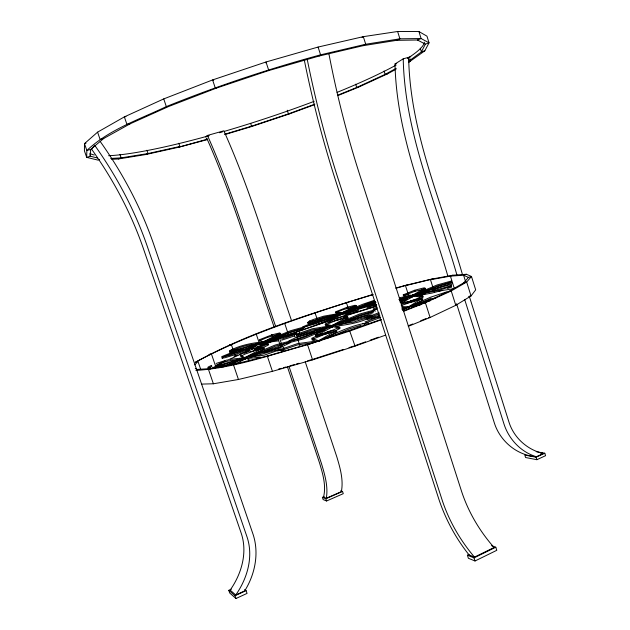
<?xml version="1.0" encoding="UTF-8"?>
<svg xmlns="http://www.w3.org/2000/svg" width="630" height="630" viewBox="0 0 630 630"><rect width="100%" height="100%" fill="white"/><g stroke="black" fill="none" stroke-linecap="round" stroke-linejoin="round"><path stroke-width="0.94" d="M209.695 367.55L211.845 366.416L211.491 365.392L208.136 367.046L207.837 367.794M408.106 307.802L408.838 306.857L430.377 300.652M409.201 307.322L408.555 306.999L408.831 308.117L408.925 307.464M408.838 307.487L408.831 308.117L408.397 307.046L403.184 309.338M412.351 295.525L412.674 296.517M403.972 295.131L403.586 294.722L412.689 295.368L412.674 295.95C412.469 294.029 413.445 297.604 413.004 295.809L412.469 295.399L412.477 295.927M341.917 313.039L342.232 313.984L342.72 313.204L341.917 313.039L342.169 314L342.83 313.716L342.523 312.771L316.244 323.623L290.706 330.671L239.715 351.737L229.541 355.367L222.358 357.005L221.823 357.753L222.225 358.155L224.989 357.745L235.297 354.619L255.189 346.492M327.269 320.938L342.192 312.913L342.5 313.858L342.114 312.945L342.507 313.842L342.192 312.913L336.058 312.149L336.255 312.614L342.421 309.905L354.154 306.487M342.129 313.449L342.192 312.913L342.429 313.882L349.012 314.701M338.467 327.82L332.498 326.655L332.168 325.608L303.479 337.656L289.209 341.555M318.827 341.35L318.851 340.696L312.299 338.814L312.74 339.279L312.756 338.586L312.677 339.208L326.025 333.79L335.136 331.608M280.397 350.162L280.941 349.398L281.303 350.493L280.783 350.666M319.048 340.688L297.376 343.673L280.531 349.493L280.893 350.587M281.193 350.571L280.822 349.477M263.112 342.035L263.434 343.003L264.175 342.696L263.537 341.87C251.811 342.925 240.006 345.279 229.485 350.76L229.659 352.304L232.068 351.989L242.991 348.941M267.648 344.216L268.057 344.634L259.489 340.239M296.289 334.554L296.691 333.916L296.643 335.002M297.281 335.05L297.675 334.412L296.95 334.05L312.22 328.797L353.737 322.064L364.817 318.559L371.251 315.465L371.164 316.079M244.826 358.958L245.243 358.785L244.881 357.722L241.117 355.407L241.463 356.438L241.889 355.674L244.842 354.17L260.434 348.626M309.621 321.497L309.645 320.993L313.74 319.347L323.615 316.205L342.366 312.897L342.641 313.354L342.673 313.842L338.223 315.709M374.74 303.447L308.18 322.434L308.212 322.954L310.299 321.82L309.645 320.993L307.401 322.694L308.054 323.513L310.755 323.08L321.749 319.969M408.894 61.102L421.407 51.873L425.36 44.139L429.038 42.832L421.092 38.54L417.422 40.005L396.585 40.336L363.1 45.683L319.032 56.046L268.317 70.686L216.295 88.145L168.619 106.509L130.087 123.827L103.737 138.466L90.673 149.412L90.35 156.224L86.688 157.374L84.428 150.853L84.475 143.624L97.579 132.15L124.362 116.881L163.737 98.91L212.601 79.931L266.01 61.984L318.087 47.061L363.313 36.658L397.617 31.5L418.911 31.539L426.951 36.154L429.038 42.832L424.841 50.794L408.642 62.354M368.644 317.142L368.684 316.567L379 312.677M369.456 317.528L369.495 316.945L368.684 316.567L366.495 317.898L366.408 318.512L367.534 319.441L379.236 316.685M244.763 358.919L245.243 358.785L244.826 358.32L245.227 357.564L280.389 347.634M450.852 285.902L451.174 286.933L451.615 286.823L451.285 285.792C435.109 293.8 416.028 291.808 400.247 300.723M263.041 342.011L263.371 342.98L264.238 342.728L263.931 341.743L264.293 342.177M278.074 340.925L263.805 342.854L263.411 341.854L263.214 342.57L264.112 342.712L263.789 341.743L278.137 339.767M364.29 324.269L364.353 323.615M303.266 327.789L303.329 327.23M288.792 342.019L288.855 341.405L289.761 341.657M319.245 341.169L318.851 340.696L318.78 341.334L318.835 340.712L319.331 341.153L318.741 340.665L318.804 341.31M332.105 326.19L332.168 325.608L332.577 326.057L332.183 325.592L325.797 324.371L326.198 324.796L326.135 324.237L326.064 324.812C332.79 321.599 340.176 318.473 347.634 318.111L347.311 317.118L331.695 325.741M356.06 306.432L355.761 305.518L341.751 313.039L341.688 313.575L342.94 313.716L342.633 312.779L349.154 313.575M230.115 352.139L230.186 351.587M268.608 343.893L268.262 345.169L262.072 347.981M245.243 358.785L244.857 357.738L245.338 358.155M263.033 342.019L263.356 342.996M259.568 344.673L263.946 342.854L263.498 341.87L263.789 342.87L263.545 342.326M294.501 335.404L295.068 336.955M332.081 326.222L332.254 325.576M341.751 313.055L342.066 313.984M407.878 307.786L407.956 307.164L421.872 298.659M401.964 306.526L408.484 306.999L408.744 308.149L408.886 307.582M413.004 296.376L412.681 295.383L413.075 296.352L412.681 295.383L412.595 295.966M401.31 303.172L413.477 296.242L413.154 295.242L422.328 295.509M316.315 335.759L315.961 334.695L317.024 335.002L325.111 333.097M407.87 307.81L407.956 307.18M402.546 310.503L408.476 307.015L408.594 308.133M335.892 331.443L335.979 330.805L318.331 340.838L319.371 340.546L319.82 341.035M410.398 297.289L413.477 296.234L413.154 295.234M367.361 318.811L367.014 317.74L367.684 318.182M372.196 315.764L372.109 316.37C360.974 322.733 347.91 324.639 335.373 326.214M362.935 323.914L363.03 323.277M375.094 311.48L374.763 310.464M422.384 296.683L422.47 296.092L416.06 299.077L401.255 304.337M287.351 366.613L319.449 462.672C322.757 473.697 326.371 485.588 323.544 497.117L326.332 498.235C328.332 486.486 324.781 474.603 321.418 463.428L289.075 366.597M265.766 62.866L266.01 61.984L268.577 69.843L268.317 70.686M225.375 134.426L251.504 126.575L250.724 123.409M422.21 299.715C419.241 297.919 411.626 304.455 410.847 300.833L420.659 298.399L422.824 298.935L421.58 300.573L416.005 303.873M405.24 303.628C419.525 299.549 404.775 301.794 401.279 303.243M410.847 300.833L411.154 301.943M259.804 341.176L260.095 340.562L267.018 337.562L278.751 334.176M206.223 138.97L206.687 138.041C233.943 199.395 252.362 264.112 274.263 327.442M241.07 354.792L240.55 356.178L243.235 358.005M94.122 145.853L91.641 149.231C113.526 179.975 131.394 213.554 143.632 249.291L241.258 533.342C247.732 552.699 241.542 573.906 230.139 590.113L235.762 594.972C247.362 578.419 253.662 556.794 247.07 537.051L147.617 247.33C135.143 210.853 116.92 176.573 94.618 145.176M326.104 333.703C323.938 331.041 334.79 330.553 336.522 330.64L336.877 331.734L328.45 336.711M338.168 319.922L337.845 318.938M337.349 319.922L333.026 321.198M403.491 310.889L423.116 303.117L448.426 291.619L463.625 282.909L468.437 277.42L471.476 276.475L475.681 289.855L471.043 295.942L455.781 305.306L430.101 317.473L408.279 326.34M337.026 318.938L337.286 319.993L341.846 318.457M380.93 319.505L307.558 344.728C270.805 354.769 234.171 367.991 195.891 370.432M346.728 302.313L346.421 302.652C294.934 319.41 242.92 336.538 195.245 362.352C250.669 331.569 312.141 313.504 372.361 294.604M194.725 364.888L198.001 361.494L200.789 369.621M250.512 351.729L254.748 350.548L254.709 349.43M254.827 349.981L255.055 350.438L255.048 349.8M205.498 137.017L207.443 135.442L223.831 130.82C251.441 192.197 269.719 257.158 291.564 320.67M319.032 56.046L320.583 54.834L365.715 44.242L399.916 38.816L421.092 38.54L418.911 31.539M316.89 335.365L332.986 326.498M447.985 276.554C427.786 206.601 396.601 137.97 395.01 63.984L403.216 58.818L410.784 56.747M212.239 368.054L225.012 361.407M246.275 351.981L248.275 350.768M290.257 342.752L283.35 346.098L264.608 352.406M245.448 351.138L279.925 333.357L280.24 334.294M289.398 341.862L277.129 347.043L212.586 368.361M288.642 341.082L295.36 337.861L332.656 325.458L339.901 327.198L339.98 328.458L335.609 330.64M374.322 305.574L376.283 304.416L376.598 305.385M408.547 308.259L409.067 308.094L408.712 306.999M409.114 307.975L408.405 307.03M303.951 327.356L309.078 325.009L337.074 315.693M302.55 326.923L313.685 322.308L375.504 301.794M308.109 344.137L268.923 355.541L267.411 356.407L272.428 371.338L312.582 359.88L355.06 346.138L385.434 335.168M419.58 292.635L424.51 289.824L425.636 288.382L423.636 287.949L414.658 290.241L403.121 294.864L403.924 296.226L407.744 296.36M277.743 351.067L280.531 349.493M412.209 295.517L424.762 288.13L425.069 289.091L414.942 291.257L404.562 295.305M400.507 302.282L412.941 295.257L413.256 296.257L412.745 296.502L412.422 295.502M362.006 37.398L363.313 36.658L365.715 44.242L363.1 45.683M297.832 334.467L299.447 333.569L299.258 332.475M111.565 159.335L118.393 158.965L145.916 154.507L178.44 147.278L207.388 139.183M318.512 340.854L319.182 340.531L319.654 340.995M222.548 357.47L229.178 354.414L254.662 345.917M396.215 68.323L385.103 74.387L356.714 87.46L337.601 95.248M221.744 356.635L234.045 351.579L301.975 328.702M337.798 95.618L358.565 87.16L387.56 73.828L395.994 69.237M339.153 323.056L346.626 319.024L348.209 317.378L346.587 316.772L342.988 317.488M329.569 320.741L342.933 313.732L342.625 312.787M350.949 309.425L355.178 307.212L356.588 305.755L355.06 305.259L346.988 307.322L335.514 311.834L335.924 313.212L339.428 313.661M231.092 351.13C239.392 347.114 248.425 344.563 257.631 343.791M234.494 364.423L245.716 358.651M254.638 353.958L262.324 349.996L264.435 348.122L263.261 347.311L259.922 347.91L254.402 349.532L254.748 350.548M267.451 344.311L254.512 349.445L254.733 349.91M230.202 365.243L263.513 347.855L263.852 348.878M272.207 338.625L278.933 335.239L280.775 333.601L279.61 332.939L271.782 334.884L259.347 339.759M304.266 59.858C312.598 101.225 323.143 142.136 336.152 182.283L439.055 499.795C445.78 519.726 455.962 538.516 469.098 554.943L474.461 557.093L494.07 547.501C479.769 531.271 468.507 512.3 461.695 491.739L359.691 174.675C346.902 134.946 336.719 94.413 328.836 53.44M467.405 555.211L474.02 557.881L495.794 547.226L496.779 550.305L475.02 560.984L468.389 558.274L467.405 555.211L469.13 554.369M227.603 360.147L245.991 351.855M215.791 365.392L224.603 361.108M90.247 149.909L91.641 149.231M268.923 355.541L235.77 363.856L233.502 364.904L238.447 379.488L272.428 371.338M403.468 311.385L425.376 302.691L451.23 290.934L466.673 282.051L471.476 276.475L466.413 274.27L452.86 275.216L432.471 278.948L406.941 285.012L396.286 288.193M544.792 453.23L536.098 457.215L524.806 455.08L525.57 457.514L536.878 459.695L545.572 455.695L544.792 453.23L536.232 451.686M231.305 589.184L228.792 590.334L229.73 593.035L235.974 598.5L247.047 593.405L246.094 590.649L244.668 589.475M456.592 303.747L494.306 422.84C500.023 441.165 517.01 455.474 536.366 456.726L543.399 453.505C527.334 449.922 513.757 437.653 508.898 421.887L469.255 296.139M235.762 594.972L244.716 590.861C255.032 574.355 259.269 553.392 253.158 534.594L154.011 245.22C141.38 208.184 122.842 173.407 100.233 141.514M228.792 590.334L235.014 595.736L246.094 590.649M145.916 154.507L148.042 153.539L179.912 146.467L178.826 143.254M396.585 40.336L399.916 38.816L397.617 31.5M408.468 308.275L409.193 307.952M416.981 304.526L431.314 298.211M324.143 496.582L322.395 497.346L323.143 499.574L326.584 500.984L343.263 493.668L342.523 491.431L340.736 490.778M326.332 498.235L341.358 491.668C343.641 479.981 340.176 468.058 336.837 456.908L305.211 361.73M322.395 497.346L325.836 498.732L342.523 491.431M318.441 340.869C334.75 334.215 350.548 324.97 368.345 322.843M328.332 337.861L349.658 328.766L361.022 325.348M365.786 322.946L380.37 317.551M452.112 282.996L432.18 290.06M364.967 321.954L379.914 316.425M420.147 293.304L437.63 285.925L451.474 282.082L451.104 281.673L451.584 280.941L437.133 284.965L412.469 295.399M399.995 302.053L407.051 299.014M409.689 297.872L413.327 296.234L413.012 295.234M451.356 282.114L399.885 299.596M373.362 312.645L345.35 322.41M331.805 325.765L332.538 325.45L332.892 325.883M332.144 326.797L332.506 326.639L325.655 325.529L325.19 324.529L325.261 323.962L327.828 322.599L332.372 320.788M341.31 322.883L359.84 315.126L373.59 311.37L373.196 310.944M324.82 329.994L303.967 338.727L289.556 342.602L290.036 342.421M329.191 328.12L332.695 326.631L332.356 325.6L332.026 326.151M372.598 311.724L332.065 325.584L332.183 326.088M235.226 356.052L237.943 354.903M239.754 354.131L245.188 351.823M251.527 349.138L254.244 347.981M256.056 347.209L258.773 346.059M248.653 350.721L285.792 335.979M331.986 325.615L359.36 314.118L373.708 310.188L373.259 310.354M373.165 308.897L377.189 307.188M373.913 309.795L376.992 308.48M230.415 365.124L235.699 362.888M240.101 361.029L245.385 358.793L245.322 358.25L244.968 357.69L230.604 359.305M252.559 355.698L275.617 346.106L289.202 342.452M291.635 340.68L324.348 329.38M222.744 367.054L275.152 345.051L289.343 341.224M447.505 288.556L451.615 286.823M349.729 310.834L367.314 303.589L374.984 301.203M321.316 322.796L333.774 317.575M370.322 317.166L379.331 313.795M340.759 314.472L342.602 313.866L342.019 312.929L362.557 304.337L374.401 300.305M272.632 339.184L291.139 331.624L303.644 328.191M280.413 349.563L264.206 355.162L245.291 357.549M281.303 350.493L297.431 344.925L312.992 342.728M294.297 336.026L281.673 340.2M297.659 334.955L312.283 329.923L326.411 327.632M296.313 334.01L281.626 339.058M401.239 305.597L416.619 300.108M419.328 298.998L423.313 296.974L422.982 295.935M235.77 363.856L211.326 368.526L208.554 369.645L213.381 383.78L238.447 379.488M432.471 278.948L405.484 285.681L408.673 295.62M408.287 325.789L412.729 323.985M420.722 320.741L426.053 318.575M310.299 321.82L323.678 317.236L336.499 314.937M343.649 317.796L347.24 316.355M118.393 158.965L121.133 157.87L148.042 153.539L146.916 150.239M244.157 353.225L249.126 351.257M260.576 345.366L265.096 343.626M267.805 342.586L269.608 341.893M275.932 339.46L284.965 335.995M364.857 323.426L364.108 323.662L364.479 324.781M373.267 311.141L372.425 310.889L372.488 310.299L376.362 309.495M452.86 275.216L450.411 276.121L430.487 279.752L434.33 291.8M314.842 104.163L288.43 113.88L251.63 126.157L224.375 134.347M251.504 126.575L288.973 114.069L314.299 104.761M222.225 358.155L222.689 357.99L222.358 357.005M365.581 341.846L354.556 345.831L355.06 346.138L349.603 330.695M370.18 340.192L378.449 337.2M381.465 319.749L350.091 330.947L307.558 344.728L312.582 359.88L313.11 359.234L343.5 349.406M99.556 159.508L97.918 160.091L86.688 157.374L86.846 150.468L84.475 143.624L86.011 143.207M295.887 332.057L328.033 320.977M293.147 333.294L328.143 321.205M376.039 302.707L359.045 308.409M216.098 363.455L227.123 359.966M367.148 307.842L376.598 304.377M466.413 274.27L463.593 275.223L450.411 276.121L454.34 288.556L439.094 291.029M332.301 331.986L316.906 336.255M352.611 310.527L355.367 309.621M260.19 344.09L264.253 342.712M272.081 340.129L276.672 338.609M278.515 338.011L293.226 333.16M399.412 300.904L404.909 299.1M425.785 292.162L428.526 291.265M329.86 327.568L332.616 326.655L329.459 327.576M218.5 367.66L235.14 362.171M242.534 359.738L245.18 358.746M402.027 309.141L435.976 297.895M409.35 307.952L408.311 308.275L409.35 307.968M318.315 340.854L319.378 340.531L319.843 341.003M330.837 320.064L347.642 314.606M329.978 320.607L376.071 306.369M349.028 347.618L353.635 346.13M424.841 50.794L421.407 51.873L420.273 48.234M373.267 294.58L346.421 302.652L348.713 309.669M374.976 306.416L350.146 314.063L349.571 312.307M340.365 314.527L344.397 313.307M348.996 311.96L374.74 304.534M398.869 299.407L442.851 286.532L451.765 284.445M412.532 296.517L413.477 296.242M419.627 294.454L451.639 285.626M441.913 290.485L431.834 293.1L416.769 295.722M266.624 342.035L268.467 341.499M270.309 340.964L296.029 333.624M260.702 343.799L263.498 342.988M339.161 324.718L367.692 316.606M313.834 332.081L297.959 336.538M379.914 315.236L370.999 317.67M401.971 308.889L408.996 306.865L409.437 307.314L408.996 306.865M222.13 362.581L230.533 360.51L239.109 359.58M215.373 366.18L245.353 357.588M215.468 367.361L224.666 364.731M250.016 357.423L280.366 348.878M278.578 369.093L281.382 368.298M283.248 367.762L286.044 366.959M289.776 365.896L294.446 364.565M296.313 364.03L299.116 363.234M307.511 360.832L312.181 359.502M206.12 136.513L207.939 136.001M208.979 354.469L211.373 353.792L215.539 366.022M463.625 282.909L466.673 282.051L471.043 295.942L468.759 296.572M255.055 350.438L262.34 348.65M395.01 63.984L396.695 63.52M90.673 149.412L86.846 150.468C109.187 129.434 139.112 119.55 166.328 106.596C216.641 86.216 268.199 69.064 320.583 54.834L318.087 47.061M408.831 61.842L410.327 61.433M395.679 288.091L406.941 285.012M447.111 291.753L430.621 297.202L408.24 307.038L408.256 307.613M178.44 147.278L207.593 139.545M296.045 332.49L236.36 349.76L229.792 351.193M297.974 335.373L362.51 316.78L371.054 314.874L371.771 315.307M229.399 344.964L231.328 344.492L233.494 350.894M448.426 291.619L451.23 290.934L455.781 305.306M232.123 349.406L232.785 349.752L232.439 350.343M234.061 356.675L235.352 356.375L234.116 352.721M103.737 138.466L100.044 139.309L97.579 132.15M387.56 73.828L385.103 74.387L384.04 71.025M410.177 297.218L413.894 296.391M419.47 295.139L425.037 293.887M328.663 322.127L330.419 321.78M254.874 334.459L256.284 334.199L260.19 345.823M423.116 303.117L425.376 302.691L430.101 317.473L428.581 317.725M249.645 350.808L246.55 351.359L245.936 350.981L246.354 351.398M399.546 297.691L412.894 295.36L412.926 296.407L422.179 296.706M399.514 298.809L405.153 297.832M342.019 312.929L358.446 310.11M340.279 314.307L342.169 314M342.326 313.874L358.399 311.22M130.087 123.827L126.906 124.33L124.362 116.881L125.953 116.637M358.565 87.16L356.714 87.46L355.674 84.207M402.649 307.944L420.115 305.054M261.497 343.263L263.434 343.003M246.188 358.683L260.387 357.147M245.385 358.793L244.794 358.265M208.341 367.613L210.766 367.361M408.72 59.204L410.413 59.086M283.87 323.521L284.721 323.466L288.241 334.042M211.326 368.526L196.946 369.448L195.268 368.44M110.683 158.429L121.133 157.87L119.96 154.452M168.619 106.509L166.328 106.596L163.737 98.91M201.387 384.103L213.381 383.78M408.634 307.03L408.421 307.55M401.806 307.771L404.594 307.983M342.602 313.866L342.09 312.905M540.587 452.994L543.399 453.505M97.571 158.028L90.35 156.224L89.783 154.594M314.945 340.909L312.134 340.09L311.795 338.271L319.725 334.656L325.749 332.624L325.962 333.12M536.366 456.726C521.034 452.151 508.914 439.323 504.047 424.21L464.672 299.494M216.295 88.145L215.2 87.759L212.601 79.931L213.704 80.356M288.973 114.069L288.43 113.88L287.233 110.211M491.526 545.659L495.794 547.226M263.899 342.35L263.34 341.885L263.805 342.854M468.437 277.42L463.593 275.223L465.617 281.665M417.422 40.005L425.36 44.139M314.945 312.653L318.977 324.182M245.377 357.572L249.433 360.021M283.405 347.248L284.028 348.374M315.795 335.932L315.441 334.861L317.221 333.632L332.467 325.466L332.758 325.923M333.073 325.891L332.656 325.458L333.05 325.915M289.69 341.381L290.107 341.814M339.318 327.986L338.893 327.537L339.034 328.151L339.113 327.537L326.001 332.853L326.285 334.018L326.222 333.349M304.148 327.466L303.132 327.269L303.455 328.23M474.461 557.093C460.349 540.501 449.222 521.325 442.331 500.637L338.901 181.212C325.93 141.191 315.457 100.391 307.188 59.133M245.141 358.194L244.818 357.738L245.031 358.234M263.868 342.838L263.537 341.87L263.75 342.87M319.182 340.531L319.505 341.027M319.095 341.2L318.78 340.712L318.875 341.216M319.378 341.239L318.938 340.657L319.197 341.302M408.76 306.873L409.043 307.361M412.768 295.88L412.681 295.383L412.863 295.84M412.681 295.383L412.91 295.88M207.443 135.442C235.006 197.332 253.646 262.639 275.704 326.56M332.278 325.623L332.498 326.151M318.851 340.696L319.095 341.279M245.157 358.312L244.881 357.722L244.983 358.312M410.54 300.943L410.721 301.431M410.666 301.565L410.847 302.053M414.823 290.69C414.312 289.209 415.327 292.273 414.776 290.808M235.014 595.736L235.974 598.5M279.436 337.735L282.547 347.043M283.169 348.91L283.791 350.768M278.003 338.633L281.122 347.957M281.744 349.823L282.366 351.69M325.836 498.732L326.584 500.984M295.903 333.735L299.935 345.87M474.02 557.881L475.02 560.984M462.452 274.554C442.095 203.395 410.319 133.647 408.673 58.456L408.342 57.417M456.97 275.113C436.464 203.931 404.846 134.08 403.216 58.818M536.098 457.215L536.878 459.695M263.608 342.358L263.411 341.854L263.45 342.413M342.192 312.913L342.5 313.858M408.728 307.574L408.831 308.117L408.476 307.015M412.752 295.36L412.815 295.919M408.681 307.519L408.752 308.133M408.193 307.156L408.264 307.771M244.731 357.714L244.857 358.297M332.238 325.592L332.128 326.175M318.654 340.696L318.701 341.279M424.392 42.163A176.983 24.483 -18.2 0 1 407.342 58.48M396.136 65.071A176.983 24.483 -18.2 0 1 337.082 92.366M314.157 101.335A176.983 24.483 -18.2 0 1 224.233 131.387M222.358 131.938A176.983 24.483 -18.2 0 1 219.555 132.741M209.191 135.678A176.983 24.483 -18.2 0 1 108.596 155.72M94.319 155.012A176.983 24.483 -18.2 0 1 89.688 153.248M369.18 316.74L369.526 317.796L369.952 317.701L369.991 317.118L369.18 316.74M347.28 308.227L346.988 307.322L347.28 308.227M272.089 335.814L271.782 334.884L272.089 335.814M332.388 326.072L332.105 325.623L332.396 326.135"/></g></svg>
